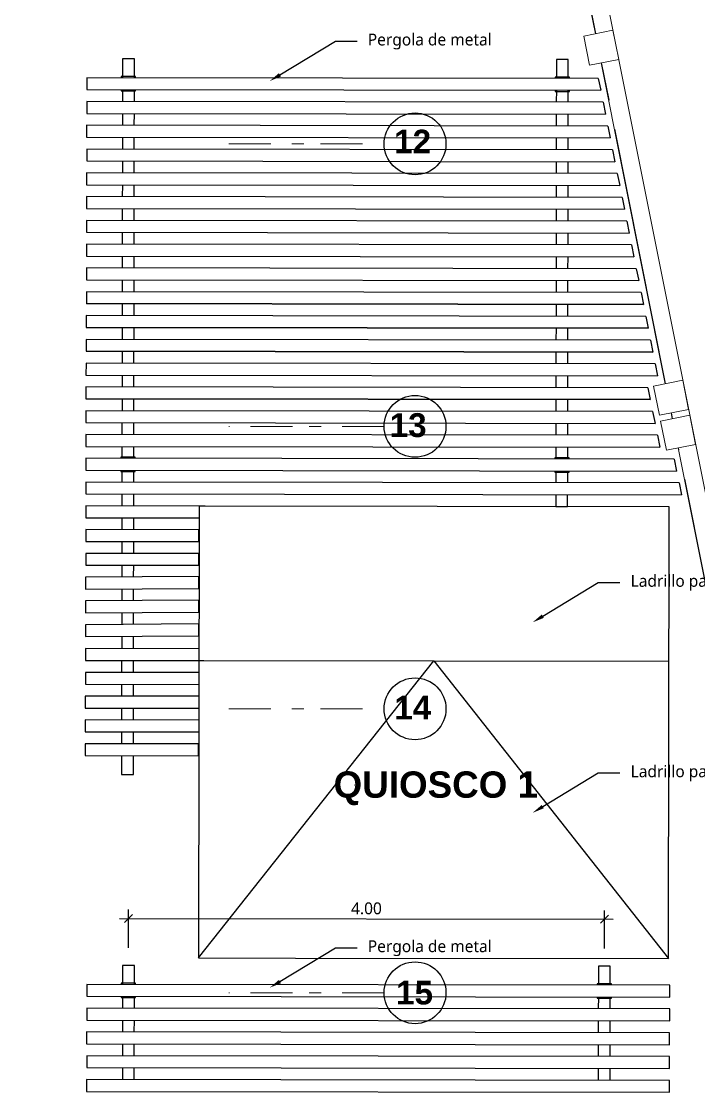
# Model space of a CAD drawing. Header units: metres. Extents: x 28 to 148, y 23 to 113.
# Drawn here: x 131.66 to 137.35, y 61.18 to 70.17 of the extents above; entities that cross this region are included whole.
import ezdxf
from ezdxf import colors
from ezdxf.entities.mleader import LeaderData, LeaderLine
from ezdxf.enums import TextEntityAlignment as Align
from ezdxf.math import Vec2, Vec3

# ---------------------------------------------------------------- set-up
doc = ezdxf.new("R2010")
doc.units = ezdxf.units.M
doc.set_wipeout_variables(frame=1)
doc.linetypes.add('Dot & Dashed', pattern=[0.670278, 0.352778, -0.176389, 0, -0.141111])
for name, color, linetype, lineweight in [('Cotas varias El', 253, 'Continuous', 13), ('GRAFO 0 BLANCO', 7, 'Continuous', 0), ('GRAFO 3', 22, 'Continuous', 30), ('GRAFO 4', 7, 'Continuous', 30), ('letras sr', 7, 'Continuous', 5), ('TEXTOS-SUBTITULO', 7, 'Continuous', 30)]:
    doc.layers.add(name, color=color, linetype=linetype, lineweight=lineweight)
doc.layers.add('Mobiliario', color=7, linetype='Continuous', lineweight=0, true_color=0x7f7f7f)
doc.styles.add('Generales', font='trebuc.ttf', dxfattribs={"height": 0.1})
doc.styles.add('GENERATED_STYLE_1', font='arialbd.ttf')
doc.styles.add('TURBO_BASS', font='swisseb.ttf')
doc.dimstyles.new('COTAS', dxfattribs={"dimscale": 0.75, "dimtxt": 0.1, "dimasz": 0.09, "dimexe": 0.1, "dimexo": 0.2, "dimgap": 0.05, "dimtad": 1, "dimzin": 1, "dimdsep": 46, "dimtxsty": 'Generales', "dimblk": 'OBLIQUE', "dimcen": 2.5, "dimdle": 0.1, "dimadec": 0, "dimazin": 0, "dimtfac": 1, "dimtmove": 0, "dimatfit": 0, "dimfxl": 1, "dimarcsym": 0})

# ---------------------------------------------------------------- blocks, each defined once
blk = doc.blocks.new('_Oblique')
at = {"color": 0, "linetype": 'ByBlock', "lineweight": -2}
blk.add_line((-0.5, -0.5), (0.5, 0.5), dxfattribs=at)
blk = doc.blocks.new('*D316')
at = {"layer": 'Defpoints', "color": 0, "transparency": 16777216}
for p in [(136.5591, 62.6178), (132.5585, 62.2289, -0.1624), (136.5585, 62.2231, -0.1624)]:
    blk.add_point(p, dxfattribs=at)
at = {"layer": 'GRAFO 0 BLANCO', "color": 0, "lineweight": -2, "transparency": 16777216}
for p, q in [((132.5587, 62.3789), (132.5592, 62.6986)), ((136.5587, 62.3731), (136.5592, 62.6928)), ((132.4841, 62.6237), (136.6341, 62.6177))]:
    blk.add_line(p, q, dxfattribs=at)
at = {"layer": 'GRAFO 0 BLANCO', "color": 0, "lineweight": -2, "transparency": 16777216, "xscale": 0.0675, "yscale": 0.0675, "zscale": 0.0675}
for p, rotation in [((132.5591, 62.6236), 179.9173772497613), ((136.5591, 62.6178), 359.9173772497613)]:
    blk.add_blockref('_Oblique', p, dxfattribs=dict(at, rotation=rotation))
at = {"layer": 'GRAFO 0 BLANCO', "color": 0, "transparency": 16777216, "insert": (134.5592, 62.7091), "char_height": 0.1, "attachment_point": 5, "rotation": 359.91738, "style": 'Generales'}
blk.add_mtext('4.00', dxfattribs=at)

msp = doc.modelspace()

# ---------------------------------------------------------------- linework, layer by layer
at = {"color": 251, "true_color": 0x636466}
for p, q in [((132.2083, 69.6939), (132.2082, 69.5939)), ((136.887, 67.7872, -0.1), (132.2039, 67.7939, -0.1)), ((136.907, 67.6872, -0.1), (132.2038, 67.6939, -0.1)), ((136.9269, 67.5871, -0.1), (132.2036, 67.5939, -0.1)), ((136.9469, 67.4871, -0.2), (132.2018, 67.4939, -0.2)), ((136.9668, 67.3871, -0.2), (132.2017, 67.3939, -0.2)), ((136.9247, 67.0871, -0.2), (132.2013, 67.0939, -0.2)), ((132.2004, 66.4939, -0.2), (132.2003, 66.3939, -0.2)), ((137.1464, 66.4868, -0.2), (132.2004, 66.4939, -0.2)), ((132.2003, 66.3939, -0.2), (137.1664, 66.3868, -0.2)), ((132.2001, 66.2939, -0.2), (132.2, 66.1939, -0.2)), ((137.1864, 66.2868, -0.2), (132.2001, 66.2939, -0.2)), ((132.2, 66.1939, -0.2), (137.2063, 66.1867, -0.2)), ((133.1514, 66.0925, -0.2), (133.146, 62.2923, 0.0082)), ((133.2031, 66.0925, -0.2), (133.1514, 66.0925, -0.2)), ((137.1031, 66.0869), (133.2031, 66.0925)), ((137.1029, 65.9369), (137.1031, 66.0869)), ((137.0978, 62.4369), (137.1029, 65.9369)), ((133.146, 62.2923), (135.1262, 64.7897)), ((133.1512, 64.7926), (137.1012, 64.7869)), ((135.1262, 64.7897), (137.0976, 62.2869)), ((133.146, 62.2923), (133.9615, 62.2914)), ((132.2083, 62.0704), (132.2082, 61.9704))]:
    msp.add_line(p, q, dxfattribs=at)
at = {"color": 251, "linetype": 'Continuous', "true_color": 0x636466}
for p, q in [((136.5078, 69.6877), (136.5278, 69.5877)), ((136.5477, 69.4877), (136.5677, 69.3877)), ((136.5877, 69.2876), (136.6076, 69.1876)), ((136.6276, 69.0876), (136.6475, 68.9875)), ((136.6675, 68.8875), (136.6874, 68.7875)), ((136.7074, 68.6875), (136.7274, 68.5874)), ((136.7473, 68.4874), (136.7673, 68.3874)), ((136.7872, 68.2873), (136.8072, 68.1873)), ((136.8271, 68.0873), (136.8471, 67.9873)), ((136.8671, 67.8872), (136.887, 67.7872)), ((136.907, 67.6872), (136.9269, 67.5871)), ((136.9469, 67.4871), (136.9668, 67.3871)), ((137.1464, 66.4868), (137.1664, 66.3868)), ((137.1864, 66.2868), (137.2063, 66.1867))]:
    msp.add_line(p, q, dxfattribs=at)
at = {"color": 251, "true_color": 0x636466}
for points, elevation in [([(132.6083, 69.6934), (132.6085, 69.8523), (132.5085, 69.8525), (132.5083, 69.6935)], -0.1624), ([(136.2553, 69.6878), (136.2555, 69.8468), (136.1555, 69.8469), (136.1553, 69.688)], -0.1624), ([(132.5082, 69.5935), (132.508, 69.4935)], -0.1624), ([(132.608, 69.4934), (132.6082, 69.5934)], -0.1624), ([(136.1552, 69.588), (136.155, 69.488)], -0.1624), ([(136.255, 69.4878), (136.2552, 69.5878)], -0.1624), ([(136.5477, 69.4877), (132.208, 69.4939), (132.2079, 69.3939), (136.5677, 69.3877)], -0.1), ([(132.5079, 69.3935), (132.5077, 69.2935)], -0.1624), ([(132.6077, 69.2934), (132.6079, 69.3934)], -0.1624), ([(136.1549, 69.388), (136.1547, 69.288)], -0.1624), ([(136.2547, 69.2878), (136.2549, 69.3878)], -0.1624), ([(136.5877, 69.2876), (132.2061, 69.2939), (132.2059, 69.1939), (136.6076, 69.1876)], -0.1), ([(132.5076, 69.1935), (132.5074, 69.0935)], -0.1624), ([(132.6074, 69.0934), (132.6076, 69.1934)], -0.1624), ([(136.1546, 69.188), (136.1544, 69.088)], -0.1624), ([(136.2544, 69.0878), (136.2546, 69.1878)], -0.1624), ([(136.6276, 69.0876), (132.2074, 69.0939), (132.2073, 68.9939), (136.6475, 68.9875)], -0.1), ([(132.5073, 68.9935), (132.5071, 68.8935)], -0.1624), ([(132.6071, 68.8934), (132.6073, 68.9934)], -0.1624), ([(136.1543, 68.988), (136.1541, 68.888)], -0.1624), ([(136.2541, 68.8878), (136.2543, 68.9878)], -0.1624), ([(136.6675, 68.8875), (132.2055, 68.8939), (132.2054, 68.7939), (136.6874, 68.7875)], -0.1), ([(132.507, 68.7935), (132.5069, 68.6935)], -0.1624), ([(132.6069, 68.6934), (132.607, 68.7934)], -0.1624), ([(136.154, 68.788), (136.1539, 68.688)], -0.1624), ([(136.2539, 68.6878), (136.254, 68.7878)], -0.1624), ([(136.7074, 68.6875), (132.2069, 68.6939), (132.2067, 68.5939), (136.7274, 68.5874)], -0.1), ([(132.5067, 68.5935), (132.5066, 68.4935)], -0.1624), ([(132.6066, 68.4934), (132.6067, 68.5934)], -0.1624), ([(136.1537, 68.588), (136.1536, 68.488)], -0.1624), ([(136.2536, 68.4878), (136.2537, 68.5878)], -0.1624), ([(136.7473, 68.4874), (132.2049, 68.4939), (132.2048, 68.3939), (136.7673, 68.3874)], -0.1), ([(132.5064, 68.3935), (132.5063, 68.2935)], -0.1624), ([(132.6063, 68.2934), (132.6064, 68.3934)], -0.1624), ([(136.1534, 68.388), (136.1533, 68.288)], -0.1624), ([(136.2533, 68.2878), (136.2534, 68.3878)], -0.1624), ([(136.7872, 68.2873), (132.2046, 68.2939), (132.2045, 68.1939), (136.8072, 68.1873)], -0.1), ([(132.5061, 68.1935), (132.506, 68.0935)], -0.1624), ([(132.606, 68.0934), (132.6061, 68.1934)], -0.1624), ([(136.1531, 68.188), (136.153, 68.088)], -0.1624), ([(136.253, 68.0878), (136.2531, 68.1878)], -0.1624), ([(136.8271, 68.0873), (132.206, 68.0939), (132.2058, 67.9939), (136.8471, 67.9873)], -0.1), ([(132.5058, 67.9935), (132.5057, 67.8935)], -0.1624), ([(132.6057, 67.8934), (132.6058, 67.9934)], -0.1624), ([(136.1528, 67.988), (136.1527, 67.888)], -0.1624), ([(136.2527, 67.8878), (136.2528, 67.9878)], -0.1624), ([(136.8671, 67.8872), (132.2057, 67.8939), (132.2056, 67.7939), (136.887, 67.7872)], -0.1), ([(132.5056, 67.7935), (132.5054, 67.6935)], -0.1624), ([(132.6054, 67.6934), (132.6056, 67.7934)], -0.1624), ([(136.1526, 67.788), (136.1524, 67.688)], -0.1624), ([(136.2524, 67.6878), (136.2526, 67.7878)], -0.1624), ([(136.907, 67.6872), (132.2038, 67.6939), (132.2036, 67.5939), (136.9269, 67.5871)], -0.1), ([(132.5053, 67.5935), (132.5051, 67.4935)], -0.1624), ([(132.6051, 67.4934), (132.6053, 67.5934)], -0.1624), ([(136.1523, 67.588), (136.1521, 67.488)], -0.1624), ([(136.2521, 67.4878), (136.2523, 67.5878)], -0.1624), ([(136.9469, 67.4871), (132.2018, 67.4939), (132.2017, 67.3939), (136.9668, 67.3871)], -0.2), ([(132.505, 67.3935), (132.5048, 67.2935)], -0.1624), ([(132.6048, 67.2934), (132.605, 67.3934)], -0.1624), ([(136.152, 67.388), (136.1518, 67.288)], -0.1624), ([(136.2518, 67.2878), (136.252, 67.3878)], -0.1624), ([(132.5047, 67.1935), (132.5045, 67.0935)], -0.1624), ([(132.6045, 67.0934), (132.6047, 67.1934)], -0.1624), ([(136.1517, 67.188), (136.1515, 67.088)], -0.1624), ([(136.2515, 67.0878), (136.2517, 67.1878)], -0.1624), ([(132.5044, 66.9935), (132.5043, 66.8935)], -0.1624), ([(132.6043, 66.8934), (132.6044, 66.9934)], -0.1624), ([(136.1514, 66.988), (136.1513, 66.888)], -0.1624), ([(136.2513, 66.8878), (136.2514, 66.9878)], -0.1624), ([(132.5041, 66.7935), (132.504, 66.6935)], -0.1624), ([(132.604, 66.6934), (132.6041, 66.7934)], -0.1624), ([(136.1511, 66.788), (136.151, 66.688)], -0.1624), ([(136.251, 66.6878), (136.2511, 66.7878)], -0.1624), ([(132.5038, 66.5935), (132.5037, 66.4935)], -0.1624), ([(132.6037, 66.4934), (132.6038, 66.5934)], -0.1624), ([(136.1508, 66.588), (136.1507, 66.488)], -0.1624), ([(136.2507, 66.4878), (136.2508, 66.5878)], -0.1624), ([(132.6148, 66.4934), (132.6148, 66.5034), (132.4948, 66.5035), (132.4948, 66.4935)], -0.2), ([(136.2618, 66.4878), (136.2618, 66.4978), (136.1418, 66.498), (136.1418, 66.488)], -0.2), ([(132.4947, 66.3935), (132.4946, 66.3835), (132.6146, 66.3834), (132.6147, 66.3934)], -0.2), ([(132.5035, 66.3935), (132.5034, 66.2935)], -0.1624), ([(132.6034, 66.2934), (132.6035, 66.3934)], -0.1624), ([(136.1417, 66.388), (136.1416, 66.378), (136.2616, 66.3778), (136.2617, 66.3878)], -0.2), ([(136.1505, 66.388), (136.1504, 66.288)], -0.1624), ([(136.2504, 66.2878), (136.2505, 66.3878)], -0.1624), ([(132.5033, 66.1935), (132.5031, 66.0935)], -0.1624), ([(132.6031, 66.0933), (132.6033, 66.1934)], -0.1624), ([(136.1502, 66.188), (136.1501, 66.088), (136.2501, 66.0878), (136.2502, 66.1878)], -0.1624), ([(133.1514, 66.0925), (132.1998, 66.0939), (132.1997, 65.994), (133.1513, 65.9926)], -0.2), ([(132.503, 65.9935), (132.5028, 65.8938)], -0.1624), ([(132.6028, 65.8937), (132.603, 65.9934)], -0.1624), ([(132.5027, 65.7938), (132.5025, 65.6939)], -0.1624), ([(132.6025, 65.6939), (132.6027, 65.7937)], -0.1624), ([(132.5024, 65.5939), (132.5022, 65.4959)], -0.1624), ([(132.6022, 65.4965), (132.6024, 65.5939)], -0.1624), ([(132.5021, 65.3959), (132.502, 65.2961)], -0.1624), ([(132.602, 65.2968), (132.6021, 65.3965)], -0.1624), ([(132.5018, 65.1961), (132.5017, 65.0963)], -0.1624), ([(132.6017, 65.097), (132.6018, 65.1968)], -0.1624), ([(132.5015, 64.9963), (132.5014, 64.8935)], -0.1624), ([(132.6014, 64.8934), (132.6015, 64.997)], -0.1624), ([(133.1497, 64.8926), (132.1965, 64.894), (132.1963, 64.794), (133.1919, 64.7925), (133.1919, 64.7925)], -0.3), ([(132.5012, 64.7935), (132.5011, 64.6935)], -0.1624), ([(132.6011, 64.6934), (132.6012, 64.7934)], -0.1624), ([(133.1494, 64.6926), (132.1962, 64.694), (132.196, 64.594), (133.1493, 64.5926)], -0.3), ([(132.5009, 64.5935), (132.5008, 64.4935)], -0.1624), ([(132.6008, 64.4934), (132.6009, 64.5934)], -0.1624), ([(133.1491, 64.4926), (132.1959, 64.494), (132.1957, 64.394), (133.149, 64.3926)], -0.3), ([(132.5007, 64.3935), (132.5005, 64.2937)], -0.1624), ([(132.6005, 64.2936), (132.6007, 64.3934)], -0.1624), ([(133.1489, 64.2932), (132.1956, 64.294), (132.1954, 64.194), (133.1487, 64.1932)], -0.3), ([(132.5004, 64.1937), (132.5002, 64.0935)], -0.1624), ([(132.6002, 64.0933), (132.6004, 64.1936)], -0.1624), ([(132.5001, 63.9935), (132.4999, 63.8356), (132.5999, 63.8355), (132.6001, 63.9933)], -0.1624), ([(132.6083, 62.0699), (132.6085, 62.2288), (132.5085, 62.2289), (132.5083, 62.07)], -0.1624), ([(136.6083, 62.0641), (136.6085, 62.223), (136.5085, 62.2232), (136.5083, 62.0642)], -0.1624), ([(132.5082, 61.97), (132.508, 61.87)], -0.1624), ([(132.608, 61.8699), (132.6082, 61.9699)], -0.1624), ([(136.5082, 61.9642), (136.508, 61.8642)], -0.1624), ([(136.608, 61.8641), (136.6082, 61.9641)], -0.1624), ([(132.5079, 61.77), (132.5077, 61.67)], -0.1624), ([(132.6077, 61.6699), (132.6079, 61.7699)], -0.1624), ([(136.5079, 61.7642), (136.5077, 61.6642)], -0.1624), ([(136.6077, 61.6641), (136.6079, 61.7641)], -0.1624), ([(132.5076, 61.57), (132.5074, 61.47)], -0.1624), ([(132.6074, 61.4699), (132.6076, 61.5699)], -0.1624), ([(136.5076, 61.5642), (136.5074, 61.4642)], -0.1624), ([(136.6074, 61.4641), (136.6076, 61.5641)], -0.1624), ([(132.5073, 61.37), (132.5071, 61.27)], -0.1624), ([(132.6071, 61.2699), (132.6073, 61.3699)], -0.1624), ([(136.5073, 61.3642), (136.5071, 61.2642)], -0.1624), ([(136.6071, 61.2641), (136.6073, 61.3641)], -0.1624)]:
    msp.add_lwpolyline(points, dxfattribs=dict(at, elevation=elevation))
for points in [[(136.5078, 69.6877), (132.2083, 69.6939), (132.2082, 69.5939), (136.5278, 69.5877)], [(132.6183, 69.6934), (132.6183, 69.7034), (132.4983, 69.7035), (132.4983, 69.6935)], [(136.2653, 69.6878), (136.2653, 69.6978), (136.1453, 69.698), (136.1453, 69.688)], [(132.4982, 69.5935), (132.4981, 69.5835), (132.6181, 69.5834), (132.6182, 69.5934)], [(136.1452, 69.588), (136.1451, 69.578), (136.2651, 69.5778), (136.2652, 69.5878)], [(133.9615, 62.2914), (137.0976, 62.2869), (137.0978, 62.4369)], [(132.6183, 62.0698), (132.6183, 62.0798), (132.4983, 62.08), (132.4983, 62.07)], [(136.6183, 62.0641), (136.6183, 62.0741), (136.4983, 62.0742), (136.4983, 62.0642)], [(132.4982, 61.97), (132.4981, 61.96), (132.6181, 61.9598), (132.6182, 61.9698)], [(136.4982, 61.9642), (136.4981, 61.9542), (136.6181, 61.9541), (136.6182, 61.9641)]]:
    msp.add_lwpolyline(points, dxfattribs=at)
msp.add_lwpolyline([(136.5788, 69.5876), (136.5788, 69.5876)])
for points, elevation in [([(132.1995, 65.894), (132.1994, 65.794), (133.151, 65.7933), (133.1512, 65.8933)], -0.2), ([(132.1993, 65.694), (132.1991, 65.594), (133.1507, 65.5939), (133.1509, 65.6939)], -0.2), ([(132.1973, 65.494), (132.1972, 65.394), (133.1504, 65.4), (133.1506, 65.5)], -0.3), ([(132.197, 65.294), (132.1969, 65.194), (133.1502, 65.2006), (133.1503, 65.3006)], -0.3), ([(132.1967, 65.094), (132.1966, 64.994), (133.1499, 65.0012), (133.15, 65.1012)], -0.3), ([(132.1953, 64.094), (132.1952, 63.994), (133.1479, 63.9925), (133.1481, 64.0925)], -0.3), ([(132.208, 61.8704), (132.2079, 61.7704), (137.1079, 61.7634), (137.108, 61.8634)], -0.1), ([(132.2061, 61.6704), (132.2059, 61.5704), (137.1059, 61.5634), (137.1061, 61.6634)], -0.1), ([(132.2074, 61.4704), (132.2073, 61.3704), (137.1073, 61.3634), (137.1074, 61.4634)], -0.1), ([(132.2055, 61.2704), (132.2054, 61.1704), (137.1054, 61.1634), (137.1055, 61.2634)], -0.1)]:
    msp.add_lwpolyline(points, close=True, dxfattribs=dict(at, elevation=elevation))
msp.add_lwpolyline([(132.2083, 62.0704), (132.2082, 61.9704), (137.1081, 61.9634), (137.1083, 62.0634)], close=True, dxfattribs=at)
at = {"layer": 'Cotas varias El', "linetype": 'Dot & Dashed'}
for p, q in [((133.4026, 69.1372), (134.7076, 69.1372)), ((134.7076, 66.7622), (133.4026, 66.7622)), ((133.4026, 64.3872), (134.7076, 64.3872)), ((134.7076, 61.9997), (133.4026, 61.9997))]:
    msp.add_line(p, q, dxfattribs=at)
at = {"layer": 'GRAFO 3', "linetype": 'Continuous', "flags": 128}
for points in [[(136.0571, 72.2026), (136.484, 70.0628)], [(136.5329, 69.8176), (136.5951, 69.5057)], [(136.6441, 69.2605), (137.071, 67.1208)], [(137.1199, 66.8756), (137.1296, 66.8266)], [(137.1786, 66.5814), (137.1821, 66.5637)], [(137.231, 66.3185), (137.7166, 63.8845)]]:
    msp.add_lwpolyline(points, dxfattribs=at)
at = {"layer": 'GRAFO 4', "linetype": 'Continuous'}
for centre in [(134.9676, 69.1372), (134.9676, 66.7622), (134.9676, 64.3872), (134.9676, 61.9997)]:
    msp.add_circle(centre, 0.26, dxfattribs=at)
at = {"layer": 'Mobiliario', "linetype": 'Continuous', "lineweight": 0}
msp.add_line((134.4583, 63.7484), (134.4601, 63.7454), dxfattribs=at)

# ---------------------------------------------------------------- texts
at = {"char_height": 0.2, "attachment_point": 9, "rotation": 0, "style": 'GENERATED_STYLE_1'}
for s, insert in [('12', (135.1023, 69.0566)), ('14', (135.1041, 64.2981))]:
    msp.add_mtext(s, dxfattribs=dict(at, insert=insert))
at = {"char_height": 0.2, "width": 8.425260489275389e-15, "attachment_point": 9, "rotation": 0, "style": 'GENERATED_STYLE_1'}
for s, insert in [('13', (135.0649, 66.6698)), ('15', (135.1186, 61.8987))]:
    msp.add_mtext(s, dxfattribs=dict(at, insert=insert))
at = {"layer": 'TEXTOS-SUBTITULO', "style": 'TURBO_BASS'}
msp.add_text('QUIOSCO 1', height=0.22141, dxfattribs=at).set_placement((135.1418, 63.6397, 0), align=Align.CENTER)

# ---------------------------------------------------------------- dimensions: what is measured, and where the dimension line sits
at = {"layer": 'GRAFO 0 BLANCO'}
dim = msp.add_aligned_dim(p1=(132.5585, 62.2289, -0.1624), p2=(136.5585, 62.2231, -0.1624), distance=0.3947, dimstyle='COTAS', dxfattribs=at)
dim.commit()
dim.dimension.update_dxf_attribs({"geometry": '*D316', "text_midpoint": (134.5592, 62.7091)})

# ---------------------------------------------------------------- leaders
at = {"layer": 'letras sr'}
ml = msp.add_multileader_mtext('Standard', dxfattribs=at)
ml.set_content('Pergola de metal', color=256, style='Generales')
ml.set_leader_properties()
ml.build(insert=Vec2(0, 0))
ml.multileader.update_dxf_attribs({"text_right_attachment_type": 6, "dogleg_length": 0.36, "arrow_head_size": 0.1})
ctx = ml.context
ctx.base_point, ctx.char_height, ctx.arrow_head_size, ctx.landing_gap_size, ctx.plane_origin = Vec3(134.4801, 70.0007), 0.1, 0.1, 0.09, Vec3(133.4375, 72.2384)
ctx.right_attachment = 6
notes = []
notes.append((ctx, [(0, (1, 1, 0), (134.2974, 70.0007), (1, 0), 0.1826, [(0, [(133.7464, 69.6661)], 0, [])])]))
ctx.mtext.insert, ctx.mtext.width, ctx.mtext.flow_direction = Vec3(134.5701, 70.0648), 1.469178, 5
ml = msp.add_multileader_mtext('Standard', dxfattribs=at)
ml.set_content('Pergola de metal', color=256, style='Generales')
ml.set_leader_properties()
ml.build(insert=Vec2(0, 0))
ml.multileader.update_dxf_attribs({"text_right_attachment_type": 6, "dogleg_length": 0.36, "arrow_head_size": 0.1})
ctx = ml.context
ctx.base_point, ctx.char_height, ctx.arrow_head_size, ctx.landing_gap_size, ctx.plane_origin = Vec3(134.4801, 70.0007), 0.1, 0.1, 0.09, Vec3(133.4375, 72.2384)
ctx.right_attachment = 6
notes.append((ctx, [(0, (1, 1, 0), (134.2974, 70.0007), (1, 0), 0.1826, [(0, [(133.7464, 69.6661)], 0, [])])]))
ctx.mtext.insert, ctx.mtext.width, ctx.mtext.flow_direction = Vec3(134.5701, 70.0648), 1.469178, 5
ml = msp.add_multileader_mtext('Standard', dxfattribs=at)
ml.set_content('Ladrillo pandereta', color=256, style='Generales')
ml.set_leader_properties()
ml.build(insert=Vec2(0, 0))
ml.multileader.update_dxf_attribs({"text_right_attachment_type": 6, "dogleg_length": 0.36, "arrow_head_size": 0.1})
ctx = ml.context
ctx.base_point, ctx.char_height, ctx.arrow_head_size, ctx.landing_gap_size, ctx.plane_origin = Vec3(136.6895, 65.449), 0.1, 0.1, 0.09, Vec3(135.647, 67.6867)
ctx.right_attachment = 6
notes.append((ctx, [(0, (1, 1, 0), (136.5069, 65.449), (1, 0), 0.1826, [(0, [(135.9558, 65.1144)], 0, [])])]))
ctx.mtext.insert, ctx.mtext.width, ctx.mtext.flow_direction = Vec3(136.7795, 65.5132), 1.469178, 5
ml = msp.add_multileader_mtext('Standard', dxfattribs=at)
ml.set_content('Ladrillo pandereta', color=256, style='Generales')
ml.set_leader_properties()
ml.build(insert=Vec2(0, 0))
ml.multileader.update_dxf_attribs({"text_right_attachment_type": 6, "dogleg_length": 0.36, "arrow_head_size": 0.1})
ctx = ml.context
ctx.base_point, ctx.char_height, ctx.arrow_head_size, ctx.landing_gap_size, ctx.plane_origin = Vec3(136.6895, 63.8477), 0.1, 0.1, 0.09, Vec3(135.647, 66.0854)
ctx.right_attachment = 6
notes.append((ctx, [(0, (1, 1, 0), (136.5069, 63.8477), (1, 0), 0.1826, [(0, [(135.9558, 63.5131)], 0, [])])]))
ctx.mtext.insert, ctx.mtext.width, ctx.mtext.flow_direction = Vec3(136.7795, 63.9119), 1.469178, 5
ml = msp.add_multileader_mtext('Standard', dxfattribs=at)
ml.set_content('Pergola de metal', color=256, style='Generales')
ml.set_leader_properties()
ml.build(insert=Vec2(0, 0))
ml.multileader.update_dxf_attribs({"text_right_attachment_type": 6, "dogleg_length": 0.36, "arrow_head_size": 0.1})
ctx = ml.context
ctx.base_point, ctx.char_height, ctx.arrow_head_size, ctx.landing_gap_size, ctx.plane_origin = Vec3(134.4801, 62.3772), 0.1, 0.1, 0.09, Vec3(133.4375, 64.6149)
ctx.right_attachment = 6
notes.append((ctx, [(0, (1, 1, 0), (134.2974, 62.3772), (1, 0), 0.1826, [(0, [(133.7464, 62.0426)], 0, [])])]))
ctx.mtext.insert, ctx.mtext.width, ctx.mtext.flow_direction = Vec3(134.5701, 62.4413), 1.469178, 5
for ctx, leaders in notes:
    for number, flags, end, landing, length, lines in leaders:
        leader = LeaderData()
        leader.index, (leader.has_last_leader_line, leader.has_dogleg_vector, leader.attachment_direction) = number, flags
        leader.last_leader_point, leader.dogleg_vector, leader.dogleg_length = Vec3(end), Vec3(landing), length
        for number, points, colour, breaks in lines:
            line = LeaderLine()
            line.index, line.vertices, line.color, line.breaks = number, Vec3.list(points), colors.encode_raw_color(colour), breaks
            leader.lines.append(line)
        ctx.leaders.append(leader)

# ---------------------------------------------------------------- next in the draw order: wipeouts: each hides what was drawn before it
at = {"linetype": 'Continuous'}
for points in [[(136.6311, 70.0921), (136.3859, 70.0432), (136.4348, 69.7981), (136.68, 69.847)], [(137.2181, 67.1501), (136.9729, 67.1012), (137.0218, 66.856), (137.267, 66.9049)]]:
    msp.add_wipeout(points, dxfattribs=at).dxf.layer = 'GRAFO 0 BLANCO'

# ---------------------------------------------------------------- next in the draw order: linework, layer by layer
at = {"color": 251, "linetype": 'Continuous', "true_color": 0x636466}
msp.add_line((136.9868, 67.287), (137.0067, 67.187), dxfattribs=at)
at = {"color": 251, "true_color": 0x636466}
msp.add_line((136.9447, 66.9871, -0.2), (132.2011, 66.9939, -0.2), dxfattribs=at)
at = {"color": 251, "true_color": 0x636466, "elevation": -0.2}
for points in [[(136.9868, 67.287), (132.2016, 67.2939), (132.2014, 67.1939), (137.0067, 67.187)], [(136.9247, 67.0871), (132.2013, 67.0939), (132.2011, 66.9939), (136.9447, 66.9871)], [(136.9646, 66.8871), (132.201, 66.8939), (132.2008, 66.7939), (136.9846, 66.7871)]]:
    msp.add_lwpolyline(points, dxfattribs=at)
at = {"color": 251, "linetype": 'Continuous', "true_color": 0x636466}
for points in [[(136.9247, 67.0871), (136.9447, 66.9871)], [(136.9646, 66.8871), (136.9646, 66.8871), (136.9846, 66.7871)]]:
    msp.add_lwpolyline(points, dxfattribs=at)
at = {"layer": 'GRAFO 0 BLANCO', "linetype": 'Continuous'}
for p, q in [((135.9459, 72.7597), (136.484, 70.0628)), ((136.5329, 69.8176), (137.071, 67.1208))]:
    msp.add_line(p, q, dxfattribs=at)
at = {"layer": 'GRAFO 0 BLANCO', "color": 7, "linetype": 'Continuous'}
for points in [[(136.6311, 70.0921), (136.3859, 70.0432), (136.4348, 69.7981), (136.68, 69.847)], [(137.2181, 67.1501), (136.9729, 67.1012), (137.0218, 66.856), (137.267, 66.9049)]]:
    msp.add_lwpolyline(points, close=True, dxfattribs=at)

# ---------------------------------------------------------------- next in the draw order: wipeouts: each hides what was drawn before it
at = {"linetype": 'Continuous'}
msp.add_wipeout([(137.2767, 66.8559), (137.0316, 66.807), (137.0805, 66.5618), (137.3257, 66.6107)], dxfattribs=at).dxf.layer = 'GRAFO 0 BLANCO'

# ---------------------------------------------------------------- next in the draw order: linework, layer by layer
at = {"color": 251, "true_color": 0x636466, "elevation": -0.2}
msp.add_lwpolyline([(137.0045, 66.687), (132.2007, 66.6939), (132.2005, 66.5939), (137.0245, 66.587)], dxfattribs=at)
at = {"color": 251, "linetype": 'Continuous', "true_color": 0x636466}
msp.add_lwpolyline([(137.0045, 66.687), (137.0245, 66.587)], dxfattribs=at)
at = {"layer": 'GRAFO 0 BLANCO', "linetype": 'Continuous'}
for p, q in [((131.1724, 97.4531), (141.6042, 45.1653)), ((131.1724, 97.4531), (141.6042, 45.1653)), ((137.1199, 66.8756), (137.1296, 66.8266)), ((137.1786, 66.5814), (137.7166, 63.8845))]:
    msp.add_line(p, q, dxfattribs=at)
at = {"layer": 'GRAFO 0 BLANCO', "color": 7, "linetype": 'Continuous'}
msp.add_lwpolyline([(137.2767, 66.8559), (137.0316, 66.807), (137.0805, 66.5618), (137.3257, 66.6107)], close=True, dxfattribs=at)

doc.saveas('drawing.dxf')
